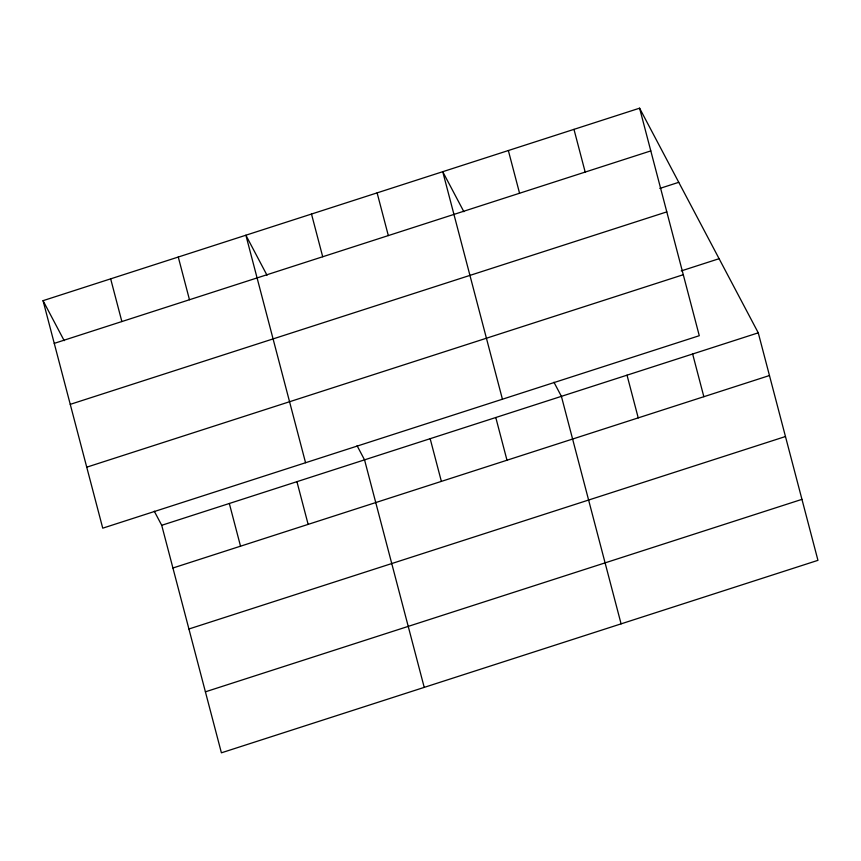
<?xml version="1.0" encoding="UTF-8"?>
<svg xmlns="http://www.w3.org/2000/svg" width="861" height="861" viewBox="0 0 861 861"><rect width="100%" height="100%" fill="white"/><g stroke="black" fill="none" stroke-linecap="round" stroke-linejoin="round"><path stroke-width="1.29" d="M639.594 108.185L699.283 335.704L102.739 528.17L43.05 300.661L639.594 108.185L758.261 332.83L817.95 560.339L221.406 752.815L161.717 525.296L154.259 511.176M54.254 343.367L650.798 150.901M659.827 188.43L678.759 182.317M70.258 404.347L666.801 211.881M681.245 270.914L719.107 258.698M86.735 467.179L683.279 274.713M161.717 525.296L758.261 332.83M172.921 568.002L769.465 375.536M188.925 628.993L785.469 436.527M205.402 691.824L801.946 499.358M463.875 211.709L442.737 171.705L502.426 399.213M553.946 382.23L561.404 396.351L621.093 623.859M267.007 275.229L245.88 235.214L305.558 462.734M357.089 445.74L364.547 459.86L424.225 687.369M43.05 300.661L64.188 340.665M692.642 354L703.846 396.706M573.975 129.365L585.179 172.071M627.023 375.17L638.227 417.886M508.356 150.535L519.56 193.241M495.785 417.52L506.989 460.226M377.118 192.875L388.322 235.58M430.166 438.69L441.37 481.396M311.499 214.045L322.703 256.75M296.937 481.676L308.141 524.381M178.27 257.03L189.474 299.736M229.327 503.481L240.531 546.197M110.66 278.846L121.864 321.551"/></g></svg>
